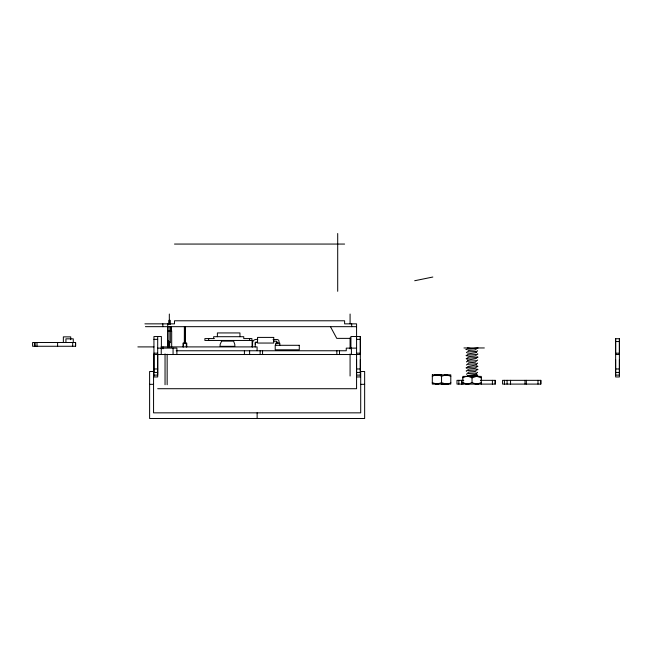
<?xml version="1.0" encoding="UTF-8"?>
<svg xmlns="http://www.w3.org/2000/svg" width="652" height="652" viewBox="0 0 652 652"><rect width="100%" height="100%" fill="white"/><g stroke="black" fill="none" stroke-linecap="round" stroke-linejoin="round"><path stroke-width="0.98" d="M72.69 346.269L72.69 342.512M75.583 346.269L75.583 342.512L32.6 342.512L32.6 346.269L75.583 346.269L75.583 342.512M161.378 348.722L161.378 336.513L153.937 336.538L153.937 376.954L157.694 376.954L157.694 354.525M356.571 359.668L356.571 375.104L360.328 375.104L360.328 376.954L356.571 376.954M360.328 375.104L360.328 359.668M350.923 348.127L350.923 336.522L360.328 336.538L360.328 354.525L153.937 354.525L153.937 372.439L157.694 372.439M458.837 384.093L458.837 380.336M461.494 384.093L461.494 380.336M463.735 380.336L456.979 380.336L456.979 384.093L495.21 384.093L495.21 380.336L480.41 380.336M504.428 384.093L504.428 380.336M507.085 384.093L507.085 380.336M510.549 384.093L510.549 380.336M525.007 384.093L525.007 380.336M526.343 384.093L526.343 380.336M540.801 384.093L540.801 380.336L502.57 380.336L502.57 384.093L540.801 384.093L540.801 380.336M615.635 359.668L615.635 375.104L619.4 375.104L619.4 359.668M615.635 338.722L615.635 354.525L619.4 354.525L619.4 338.722L615.635 338.722L615.635 376.954L619.4 376.954L619.4 338.722M469.09 376.595L467.728 376.4L468.397 376.465M468.405 384.101L467.728 384.093L472.032 382.675L476.335 384.093L474.974 383.898M432.292 376.277C435.422 374.517 438.486 374.272 441.543 376.277L445.846 374.843M450.793 382.667C450.035 384.044 445.781 383.498 448.274 384.093L444.493 383.898M436.636 375.226L438.609 374.843L437.239 374.851M444.534 384.069L446.449 383.71M437.916 384.093L437.239 384.085L441.543 382.667L445.789 384.012M441.543 384.093L445.642 384.02M444.485 384.093L443.841 384.093M441.543 374.843L438.609 374.843M465.715 376.595L467.843 376.391M481.282 382.675L476.979 384.093L477.59 384.101M435.838 375.226L435.161 375.153L435.487 374.843M447.679 384.093L446.49 384.093L447.81 383.906L447.256 383.702M435.283 375.03L436.596 374.851L435.626 375.014M462.773 377.826L465.895 376.391M478.169 384.101L476.979 384.101M467.411 354.06L476.645 352.52L476.221 352.267M467.411 375.65L476.645 374.109L476.221 373.865M469.041 376.587L472.032 377.826L476.335 376.4L475.658 376.391M447.891 383.857L448.315 384.093L447.997 383.808M478.087 347.956L465.87 349.374L466.449 349.619M435.161 375.153L434.949 374.843M414.696 280.735L432.83 277.027M465.764 376.587L467.077 376.4L462.847 376.391L462.847 384.101M444.493 375.047L445.846 374.851L445.169 374.843M432.292 374.851L450.793 374.851L450.793 384.085L432.292 384.085L432.357 374.843M481.282 384.093L481.282 376.4L468.12 376.391M437.239 384.085L438.609 384.093M446.49 384.085L447.125 384.028M467.728 384.093L469.09 383.898M447.101 374.843L446.498 374.851L450.793 376.277M478.169 376.391L476.979 376.4L481.282 377.826M435.984 384.093L436.596 384.085L432.292 382.667M465.715 383.898L467.077 384.093L462.773 382.675M174.5 244.06L344.615 244.06M144.915 323.848L174.5 323.848L174.5 320.784L344.615 320.784L344.615 323.848L356.571 323.848L356.571 388.714L157.694 388.714M145.429 326.668L356.571 326.668M167.507 330.914L171.688 330.914L171.688 346.905M350.629 338.372L336.766 338.372L330.458 326.668M214.296 338.575L204.891 338.575L204.891 340.458L251.917 340.458L251.917 338.575L243.75 338.575L243.75 336.701L213.66 336.701L213.66 338.575M153.937 339.358L157.694 339.358M356.571 339.358L360.328 339.358M257.744 339.415L256.138 339.415A3.57 3.57 0 0 0 252.568 342.993L252.568 346.905M273.058 339.537L277.133 339.537A1.883 1.883 0 0 1 279.015 341.42L279.015 343.172M273.661 341.151L275.274 341.151A1.883 1.883 0 0 1 277.157 343.033L277.157 343.172M615.635 341.542L619.4 341.542M137.874 346.905L153.978 346.905M161.028 346.905L257.084 346.905L257.084 350.76M463.947 347.956L484.338 347.956M157.694 348.127L176.888 348.127L176.888 354.525M356.571 348.127L346.253 348.127L346.253 350.76L176.187 350.76M153.937 353.188L157.694 353.188M356.571 353.188L360.328 353.188M615.635 353.188L619.4 353.188M153.937 368.975L157.694 368.975M356.571 368.975L360.328 368.975M615.635 368.975L619.4 368.975M356.571 372.439L360.328 372.439L360.328 336.538M615.635 372.439L619.4 372.439M153.937 375.104L157.694 375.104L157.694 336.513M149.61 384.33L153.562 384.33M360.703 384.33L364.647 384.33M476.979 375.096L477.81 375.226L467.15 376.057M475.667 384.036L476.335 384.093M445.186 384.028L445.846 384.085M476.979 376.391L477.614 376.457M446.49 374.843L447.679 374.843M466.449 384.036L467.085 384.101M436.596 384.093L435.316 383.914M470.883 348.51L467.484 347.956M476.783 356.774C482.904 357.875 463.751 357.736 466.449 358.869M467.28 355.91C461.143 354.802 480.312 354.957 477.614 353.816M466.824 358.934L467.28 358.999M476.783 366.025L477.24 366.09M476.783 369.113C482.904 370.214 463.751 370.075 466.449 371.208M467.28 368.25C461.16 367.149 480.312 367.288 477.614 366.155M477.614 350.727C478.462 352.178 465.593 351.249 466.449 352.699M477.614 359.985C478.462 361.436 465.593 360.507 466.449 361.958M477.614 363.066C478.462 364.517 465.593 363.588 466.449 365.038M477.614 372.325C478.462 373.775 465.593 372.846 466.449 374.297M476.221 349.187C476.278 350.695 467.786 349.651 467.843 351.159M476.221 355.356C476.278 356.864 467.786 355.821 467.843 357.329M476.221 361.526C476.278 363.034 467.786 361.99 467.843 363.498M467.843 360.417L467.411 360.165L476.433 358.502M476.221 364.607L476.645 364.859L467.631 366.522M476.221 367.695C476.278 369.203 467.786 368.16 467.843 369.668M476.221 370.776C476.278 372.292 467.786 371.241 467.843 372.757M276.611 341.697L277.157 343.033L276.481 341.151M537.99 380.336L537.99 384.093M495.21 380.336L495.21 384.093M492.399 380.336L492.399 384.093M472.032 377.826L472.032 382.675M441.543 376.277L441.543 382.667M351.681 323.848L351.681 326.668M351.412 348.127L351.412 354.525M350.083 314.028L350.083 323.848M350.083 337.899L350.083 348.934M350.083 353.946L350.083 376.025M339.505 350.76L339.505 354.525M337.703 233.506L337.703 291.305M336.848 350.76L336.848 354.525M279.806 345.299L279.806 343.172L275.69 343.172L275.69 345.299M262.56 350.76L262.56 354.525M260.132 350.76L260.132 354.525M257.132 412.846L257.132 418.494M255.225 346.905L255.225 342.227L257.108 342.227A1.883 1.883 0 0 0 255.225 344.109M252.096 340.401L252.096 346.905M249.618 338.575L249.618 340.458M249.61 350.76L249.61 354.525M244.41 350.76L244.41 354.525M239.96 336.701L239.96 332.936L217.385 332.936L217.385 336.701M208.656 338.575L208.656 340.458M186.757 346.905L186.757 343.139L182.992 343.139L182.992 346.905M186.309 343.139L186.309 346.905M185.372 326.611L185.372 343.139M185.233 326.611L185.274 343.139M183.538 343.139L183.538 346.905M173.065 348.127L173.065 354.525M171.509 326.668L171.509 330.808M171.329 326.668L171.329 330.808M170.311 324.419L170.311 320.368L168.917 320.368L168.917 324.419M170.311 326.448L170.311 342.659L168.917 342.659L168.917 326.448M169.65 347.443L169.65 341.868L168.966 341.868L168.966 347.443M169.324 314.028L169.324 323.848M168.02 340.401L168.02 346.905M167.727 323.848L167.727 326.668M167.548 326.668L167.507 346.905M167.156 354.232L167.156 384.729M165.046 353.873L165.046 384.729M163.041 346.905L163.041 348.836M162.837 323.848L162.837 326.668M161.24 348.127L161.24 354.525M73.277 342.512L73.277 338.828L65.925 338.828L65.925 342.512M70.718 339.692L70.718 336.864L63.358 336.864L63.358 342.512M57.604 342.512L57.604 346.269M37.017 342.512L37.017 346.269M35.167 342.512L35.167 346.269M34.45 342.512L34.45 346.269M221.59 341.118L220.115 344.509L220.115 346.334L234.81 346.334L234.81 344.509L233.612 341.118L221.59 341.118M273.726 337.41L257.556 337.41L257.556 343.05L273.726 343.05L273.726 337.41M299.284 345.299L275.209 345.299L275.209 349.814L299.284 349.814L299.284 345.299M153.562 371.51L149.61 371.51L149.61 418.494L364.647 418.494L364.647 371.51L360.703 371.51L360.703 412.846L153.562 412.846L153.562 371.51M184.434 343.139L184.434 326.611L184.386 343.139"/></g></svg>
